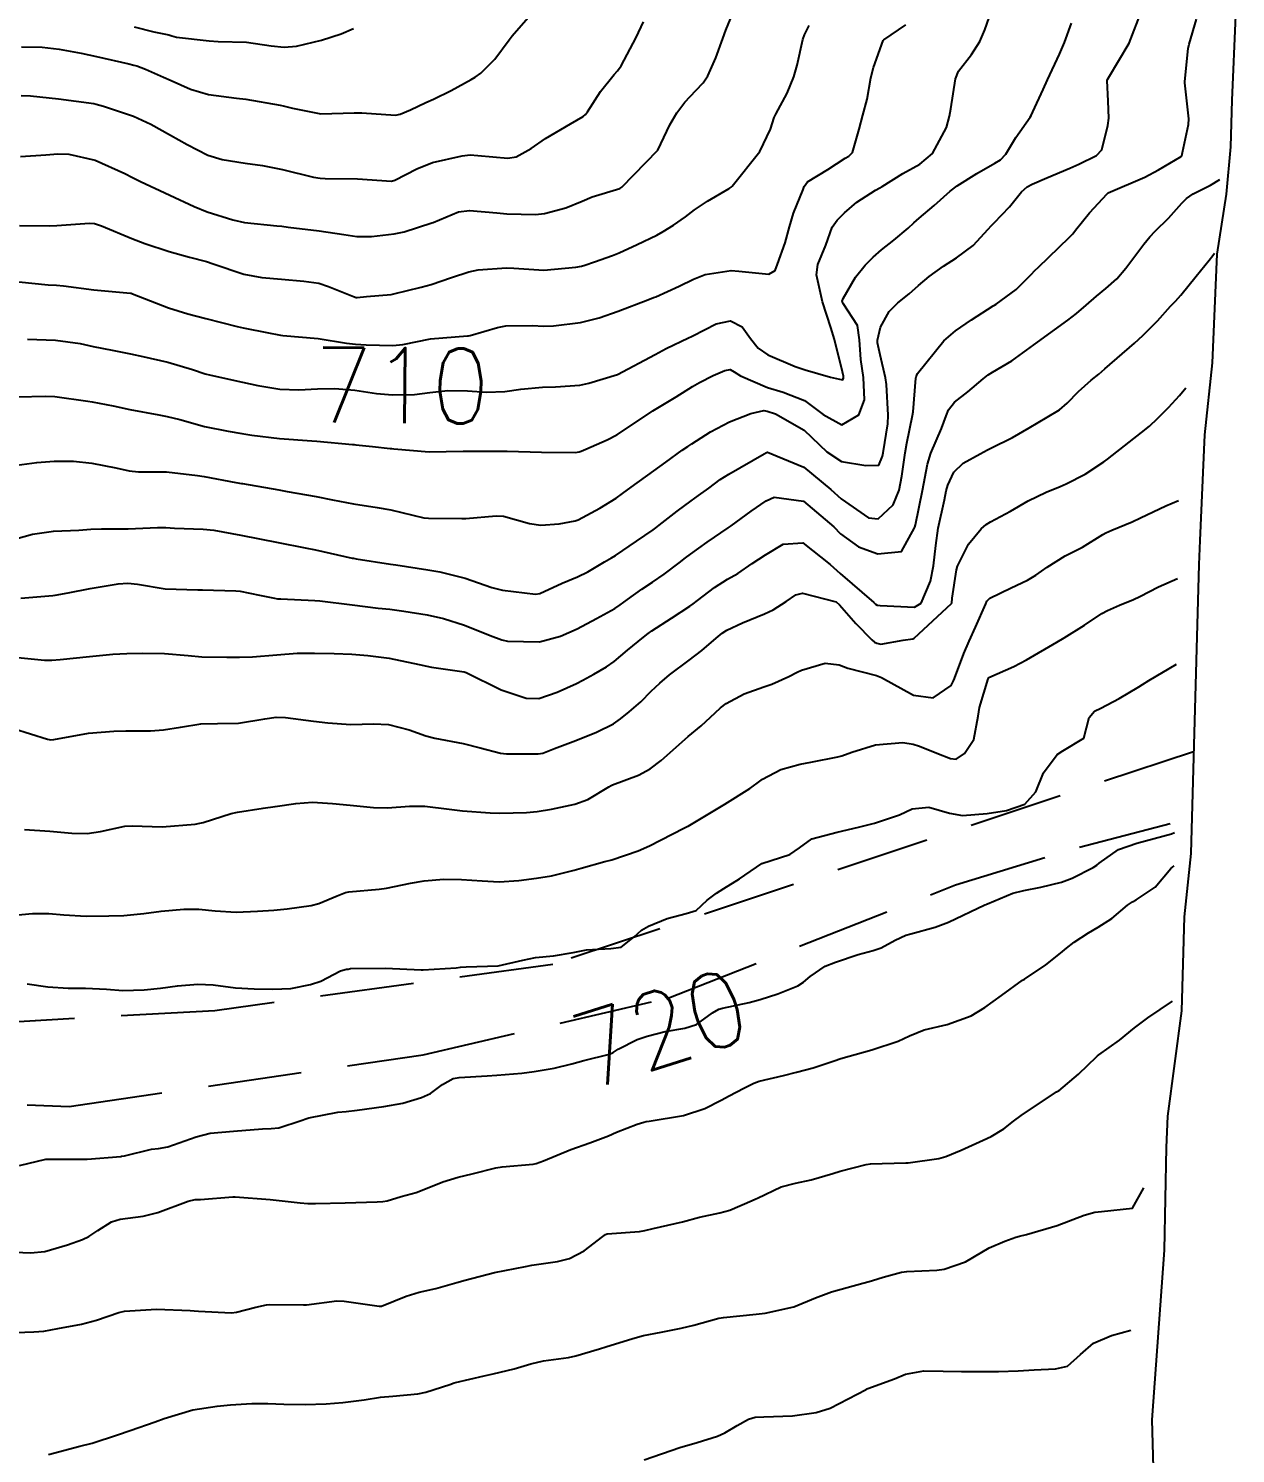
# Model space of a CAD drawing. Header units: metres. Extents: x 298520 to 308411, y 7433745 to 7450750.
# Drawn here: x 300992.2 to 301056.6, y 7448143.8 to 7448219.8 of the extents above; entities that cross this region are included whole.
import ezdxf
from ezdxf.enums import TextEntityAlignment as Align

# ---------------------------------------------------------------- set-up
doc = ezdxf.new("R2010")
doc.units = ezdxf.units.M
doc.header["$LTSCALE"] = 10
doc.linetypes.add('DASHED', pattern=[0.75, 0.5, -0.25])
for name, color, linetype in [('Area', 45, 'Continuous'), ('Cotas', 45, 'Continuous'), ('Curvas de Nivel 1m', 11, 'Continuous'), ('Curvas de Nivel 5m', 15, 'Continuous'), ('Vias Secundárias', 230, 'DASHED')]:
    doc.layers.add(name, color=color, linetype=linetype)
doc.styles.add('Style-STANDARD', font='STANDARD.shx')

msp = doc.modelspace()

# ---------------------------------------------------------------- linework, layer by layer
at = {"layer": 'Area'}
msp.add_polyline3d([(301056.602, 7448220.527, 712.442), (301056.4, 7448216.01, 713.134), (301056.338, 7448213.529, 712.694), (301056.106, 7448210.993, 713.462), (301055.61, 7448207.786, 714.663), (301055.364, 7448201.993, 715.243), (301054.944, 7448198.143, 715.963), (301054.7, 7448192.512, 717.214), (301054.641, 7448191.222, 718.454), (301054.218, 7448175.812, 719.864), (301053.867, 7448172.433, 722.444), (301053.715, 7448167.407, 721.803), (301052.974, 7448161.793, 722.523), (301052.911, 7448160.113, 723.314), (301052.8, 7448154.645, 723.344), (301052.137, 7448145.587, 724.364), (301052.249, 7448141.754, 725.124)], dxfattribs=at)
at = {"layer": 'Curvas de Nivel 1m', "flags": 128}
for points, elevation in [([(300991.521, 7448192.601), (300992.413, 7448192.852), (300993.526, 7448193.016), (300994.886, 7448193.069), (300995.527, 7448193.111), (300996.087, 7448193.135), (300997.527, 7448193.133), (300999.076, 7448193.204), (300999.528, 7448193.204), (300999.996, 7448193.178), (301001.528, 7448193.122), (301002.087, 7448193.065), (301003.525, 7448192.792), (301004.521, 7448192.593), (301005.521, 7448192.402), (301006.965, 7448192.119), (301007.517, 7448192.006), (301009.476, 7448191.577), (301009.513, 7448191.569), (301009.539, 7448191.565), (301009.683, 7448191.537), (301011.509, 7448191.254), (301011.808, 7448191.207), (301013.505, 7448190.948), (301014.145, 7448190.839), (301015.498, 7448190.496), (301016.93, 7448190.007), (301017.489, 7448189.858), (301019.259, 7448189.649), (301019.487, 7448189.687), (301020.668, 7448190.23), (301021.501, 7448190.576), (301022.045, 7448190.844), (301022.933, 7448191.376), (301023.302, 7448191.586), (301023.516, 7448191.712), (301024.639, 7448192.469), (301025.53, 7448193.088), (301025.676, 7448193.195), (301025.857, 7448193.337), (301026.803, 7448194.068), (301027.553, 7448194.627), (301027.958, 7448194.915), (301028.493, 7448195.311), (301029.112, 7448195.76), (301029.57, 7448196.057), (301031.451, 7448197.142), (301031.582, 7448197.214), (301031.635, 7448197.217), (301033.575, 7448196.43), (301035.01, 7448195.236), (301035.555, 7448194.73), (301037.026, 7448193.722), (301037.54, 7448193.668), (301038.334, 7448194.409), (301038.658, 7448195.189), (301038.807, 7448195.944), (301038.981, 7448197.186), (301039.068, 7448197.706), (301039.376, 7448199.182), (301039.407, 7448199.381), (301039.552, 7448201.181), (301039.563, 7448201.252), (301039.635, 7448201.431), (301041.042, 7448203.159), (301041.658, 7448203.701), (301042.515, 7448204.291), (301043.672, 7448205.027), (301043.737, 7448205.065), (301043.834, 7448205.128), (301044.897, 7448205.906), (301045.697, 7448206.71), (301045.892, 7448206.915), (301046.095, 7448207.104), (301047.719, 7448208.675), (301047.917, 7448208.882), (301048.071, 7448209.077), (301048.815, 7448209.991), (301049.752, 7448211.014), (301049.778, 7448211.035), (301049.817, 7448211.059), (301051.762, 7448211.908), (301052.488, 7448212.3), (301053.699, 7448213.011), (301053.739, 7448213.045), (301053.775, 7448213.215), (301054.093, 7448214.704), (301054.109, 7448215.007), (301053.892, 7448216.939), (301053.892, 7448217.009), (301054.085, 7448218.763), (301054.127, 7448219.007), (301054.524, 7448220.336)], 713), ([(300991.571, 7448196.538), (300992.639, 7448196.672), (300993.573, 7448196.75), (300994.602, 7448196.743), (300995.572, 7448196.636), (300996.865, 7448196.392), (300997.568, 7448196.226), (300998.073, 7448196.177), (300999.568, 7448196.172), (301001.22, 7448195.979), (301001.566, 7448195.918), (301003.258, 7448195.613), (301003.562, 7448195.554), (301003.625, 7448195.546), (301005.557, 7448195.21), (301006.002, 7448195.129), (301007.552, 7448194.853), (301008.421, 7448194.68), (301009.547, 7448194.465), (301010.798, 7448194.267), (301011.542, 7448194.141), (301013.302, 7448193.726), (301013.536, 7448193.695), (301015.315, 7448193.685), (301015.536, 7448193.693), (301017.155, 7448193.828), (301017.538, 7448193.802), (301018.935, 7448193.426), (301019.532, 7448193.331), (301020.509, 7448193.405), (301021.37, 7448193.558), (301021.536, 7448193.618), (301022.69, 7448194.234), (301023.554, 7448194.768), (301023.898, 7448195.024), (301024.353, 7448195.358), (301025.572, 7448196.222), (301026.213, 7448196.697), (301027.084, 7448197.325), (301027.381, 7448197.526), (301027.586, 7448197.671), (301028.587, 7448198.316), (301029.598, 7448198.838), (301030.746, 7448199.283), (301031.433, 7448199.445), (301031.605, 7448199.42), (301032.058, 7448199.265), (301033.594, 7448198.407), (301034.799, 7448197.238), (301035.578, 7448196.726), (301036.87, 7448196.505), (301037.576, 7448196.53), (301037.773, 7448197.005), (301037.809, 7448197.198), (301038.048, 7448198.746), (301038.077, 7448199.195), (301037.982, 7448200.842), (301037.934, 7448201.197), (301037.645, 7448202.414), (301037.504, 7448203.054), (301037.502, 7448203.202), (301037.66, 7448203.889), (301038.124, 7448204.74), (301038.594, 7448205.191), (301039.182, 7448205.683), (301039.687, 7448206.124), (301040.266, 7448206.6), (301041.028, 7448207.16), (301041.707, 7448207.602), (301042.604, 7448208.251), (301043.414, 7448209.133), (301043.558, 7448209.299), (301043.728, 7448209.47), (301044.537, 7448210.326), (301045.191, 7448211.116), (301045.489, 7448211.38), (301045.757, 7448211.534), (301046.531, 7448211.869), (301047.766, 7448212.387), (301048.25, 7448212.594), (301049.192, 7448213.066), (301049.471, 7448213.368), (301049.789, 7448214.654), (301049.837, 7448215.059), (301049.806, 7448215.96), (301049.748, 7448217.061), (301049.764, 7448217.12), (301049.824, 7448217.206), (301050.932, 7448219.044), (301051.59, 7448220.764)], 712), ([(300991.765, 7448213.005), (300993.128, 7448213.091), (300993.767, 7448213.139), (300994.359, 7448213.122), (300995.764, 7448212.808), (300997.342, 7448212.099), (300997.755, 7448211.876), (300997.888, 7448211.811), (300998.182, 7448211.674), (300999.742, 7448210.94), (301001.031, 7448210.34), (301001.729, 7448210.047), (301003.095, 7448209.616), (301003.722, 7448209.488), (301005.443, 7448209.307), (301005.72, 7448209.28), (301006.056, 7448209.24), (301007.718, 7448209.03), (301009.02, 7448208.844), (301009.715, 7448208.742), (301010.505, 7448208.733), (301011.717, 7448208.874), (301012.24, 7448208.982), (301013.723, 7448209.457), (301013.798, 7448209.489), (301015.144, 7448210.056), (301015.733, 7448210.13), (301017.186, 7448209.991), (301017.73, 7448209.938), (301019.249, 7448209.906), (301019.731, 7448209.958), (301020.876, 7448210.263), (301021.741, 7448210.622), (301022.284, 7448210.846), (301023.752, 7448211.301), (301023.798, 7448211.324), (301023.866, 7448211.368), (301025.773, 7448213.34), (301026.425, 7448214.695), (301026.786, 7448215.33), (301027.228, 7448215.9), (301027.811, 7448216.526), (301028.199, 7448216.935), (301028.451, 7448217.314), (301028.876, 7448218.266), (301029.252, 7448219.306), (301029.414, 7448219.74), (301029.866, 7448220.869)], 707), ([(300991.609, 7448200.187), (300993.125, 7448200.22), (300993.61, 7448200.197), (300995.358, 7448199.953), (300995.606, 7448199.908), (300996.713, 7448199.689), (300997.601, 7448199.509), (300999.151, 7448199.21), (300999.598, 7448199.132), (301000.277, 7448198.962), (301001.593, 7448198.594), (301002.862, 7448198.345), (301003.589, 7448198.226), (301004.125, 7448198.139), (301005.587, 7448197.957), (301007.315, 7448197.833), (301007.585, 7448197.814), (301009.485, 7448197.64), (301009.584, 7448197.633), (301009.669, 7448197.624), (301010.554, 7448197.525), (301011.491, 7448197.421), (301011.582, 7448197.412), (301011.692, 7448197.399), (301013.58, 7448197.245), (301015.397, 7448197.279), (301015.581, 7448197.286), (301015.754, 7448197.285), (301017.581, 7448197.287), (301017.737, 7448197.283), (301019.581, 7448197.223), (301021.393, 7448197.204), (301021.581, 7448197.236), (301021.697, 7448197.274), (301021.944, 7448197.386), (301023.084, 7448197.879), (301023.591, 7448198.142), (301025.382, 7448199.343), (301025.514, 7448199.432), (301025.605, 7448199.487), (301026.766, 7448200.178), (301027.624, 7448200.727), (301027.999, 7448200.945), (301028.737, 7448201.309), (301029.346, 7448201.592), (301029.636, 7448201.632), (301029.848, 7448201.509), (301030.184, 7448201.292), (301031.624, 7448200.68), (301032.459, 7448200.423), (301033.614, 7448199.982), (301034.596, 7448199.24), (301035.597, 7448198.688), (301036.506, 7448199.216), (301036.802, 7448200.025), (301036.752, 7448201.213), (301036.605, 7448202.178), (301036.538, 7448203.217), (301036.436, 7448203.994), (301035.672, 7448205.156), (301035.631, 7448205.23), (301035.623, 7448205.281), (301035.676, 7448205.43), (301036.335, 7448206.572), (301036.839, 7448207.209), (301037.272, 7448207.64), (301037.711, 7448208.017), (301038.365, 7448208.545), (301039.131, 7448209.186), (301039.446, 7448209.464), (301039.731, 7448209.709), (301040.518, 7448210.392), (301041.376, 7448211.156), (301041.756, 7448211.446), (301042.799, 7448212.103), (301043.768, 7448212.644), (301044.066, 7448212.831), (301044.349, 7448213.124), (301044.881, 7448214.02), (301045.647, 7448215.111), (301045.707, 7448215.198), (301045.797, 7448215.38), (301046.342, 7448216.575), (301046.573, 7448217.099), (301047.21, 7448218.463), (301047.482, 7448219.085), (301047.853, 7448220.12)], 711), ([(300991.688, 7448206.308), (300993.258, 7448206.164), (300993.687, 7448206.137), (300994.068, 7448206.106), (300995.685, 7448205.884), (300997.648, 7448205.716), (300997.683, 7448205.708), (300997.705, 7448205.701), (300997.754, 7448205.679), (300999.672, 7448204.932), (301000.694, 7448204.614), (301001.664, 7448204.36), (301003.337, 7448203.934), (301003.657, 7448203.862), (301005.013, 7448203.59), (301005.553, 7448203.483), (301005.652, 7448203.466), (301005.772, 7448203.459), (301007.65, 7448203.285), (301009.162, 7448203.051), (301009.648, 7448202.989), (301010.223, 7448202.948), (301011.647, 7448202.917), (301012.172, 7448202.98), (301013.651, 7448203.268), (301015.622, 7448203.43), (301015.653, 7448203.43), (301015.678, 7448203.434), (301015.773, 7448203.459), (301017.22, 7448203.884), (301017.661, 7448203.972), (301019.104, 7448203.983), (301019.661, 7448203.957), (301020.213, 7448203.967), (301021.66, 7448204.141), (301022.644, 7448204.399), (301023.667, 7448204.753), (301025.239, 7448205.347), (301025.545, 7448205.472), (301025.676, 7448205.522), (301026.921, 7448206.091), (301027.69, 7448206.462), (301028.304, 7448206.703), (301029.697, 7448206.916), (301030.099, 7448206.892), (301031.695, 7448206.717), (301032.046, 7448206.919), (301032.171, 7448207.265), (301032.576, 7448208.4), (301032.803, 7448209.259), (301033.018, 7448209.972), (301033.542, 7448211.252), (301033.596, 7448211.41), (301033.757, 7448211.655), (301034.846, 7448212.317), (301035.77, 7448212.907), (301035.966, 7448213.023), (301036.169, 7448213.216), (301036.53, 7448214.468), (301036.726, 7448215.211), (301036.943, 7448216.071), (301037.143, 7448217.207), (301037.283, 7448217.751), (301037.808, 7448219.2), (301037.822, 7448219.221), (301037.843, 7448219.232), (301039.016, 7448220.028)], 709), ([(300991.719, 7448209.326), (300993.302, 7448209.309), (300993.719, 7448209.32), (300995.457, 7448209.441), (300995.72, 7448209.427), (300996.104, 7448209.311), (300997.712, 7448208.636), (300998.404, 7448208.363), (300999.706, 7448207.939), (301000.796, 7448207.639), (301001.701, 7448207.395), (301002.055, 7448207.271), (301003.694, 7448206.73), (301004.648, 7448206.551), (301005.692, 7448206.462), (301006.9, 7448206.358), (301007.69, 7448206.236), (301008.211, 7448206.075), (301009.547, 7448205.532), (301009.682, 7448205.486), (301009.731, 7448205.48), (301010.232, 7448205.525), (301011.548, 7448205.648), (301011.685, 7448205.672), (301013.158, 7448206.025), (301013.69, 7448206.18), (301014.774, 7448206.554), (301015.697, 7448206.849), (301016.199, 7448206.954), (301017.699, 7448207.07), (301018.093, 7448207.042), (301019.698, 7448206.937), (301021.406, 7448207.101), (301021.699, 7448207.154), (301021.886, 7448207.202), (301022.399, 7448207.383), (301023.357, 7448207.723), (301023.708, 7448207.871), (301024.672, 7448208.315), (301025.718, 7448208.805), (301026.063, 7448208.994), (301026.608, 7448209.331), (301027.264, 7448209.79), (301027.736, 7448210.161), (301028.429, 7448210.627), (301029.579, 7448211.302), (301029.686, 7448211.368), (301029.754, 7448211.423), (301031.227, 7448213.278), (301031.785, 7448214.467), (301031.982, 7448215.077), (301032.071, 7448215.267), (301032.679, 7448216.392), (301033.032, 7448217.258), (301033.208, 7448217.877), (301033.514, 7448219.253), (301033.603, 7448219.497), (301033.854, 7448219.989)], 708), ([(300991.808, 7448216.267), (300992.3, 7448216.235), (300993.807, 7448216.088), (300995.678, 7448215.828), (300995.804, 7448215.8), (300996.205, 7448215.696), (300997.795, 7448215.148), (300998.726, 7448214.728), (300999.78, 7448214.15), (301000.666, 7448213.641), (301001.767, 7448213.083), (301002.54, 7448212.847), (301003.763, 7448212.657), (301004.684, 7448212.518), (301005.76, 7448212.31), (301007.411, 7448211.909), (301007.756, 7448211.841), (301008.025, 7448211.825), (301009.756, 7448211.818), (301011.574, 7448211.693), (301011.755, 7448211.733), (301012.912, 7448212.348), (301013.765, 7448212.676), (301015.345, 7448213.043), (301015.769, 7448213.085), (301016.171, 7448213.054), (301017.768, 7448212.915), (301018.214, 7448212.99), (301019.017, 7448213.428), (301019.778, 7448213.972), (301021.127, 7448214.74), (301021.79, 7448215.137), (301021.928, 7448215.252), (301022.023, 7448215.388), (301022.72, 7448216.47), (301023.457, 7448217.374), (301023.628, 7448217.568), (301023.828, 7448217.837), (301024.619, 7448219.358), (301025.021, 7448220.187)], 706), ([(300997.847, 7448219.924), (300998.888, 7448219.664), (300999.682, 7448219.493), (300999.841, 7448219.446), (301000.106, 7448219.381), (301001.838, 7448219.175), (301002.315, 7448219.148), (301003.838, 7448219.1), (301005.153, 7448218.907), (301005.836, 7448218.842), (301006.508, 7448218.901), (301007.839, 7448219.218), (301008.885, 7448219.544), (301009.546, 7448219.835)], 704), ([(300991.798, 7448189.438), (300993.491, 7448189.576), (300993.629, 7448189.589), (300994.31, 7448189.718), (300995.495, 7448189.941), (300996.991, 7448190.192), (300997.498, 7448190.233), (300998.015, 7448190.189), (300999.496, 7448189.93), (301001.242, 7448189.877), (301001.487, 7448189.876), (301003.265, 7448189.833), (301003.486, 7448189.809), (301004.524, 7448189.594), (301005.325, 7448189.426), (301005.481, 7448189.406), (301005.658, 7448189.402), (301007.48, 7448189.305), (301007.753, 7448189.284), (301009.478, 7448189.08), (301010.865, 7448188.908), (301011.476, 7448188.84), (301012.232, 7448188.746), (301013.473, 7448188.548), (301014.341, 7448188.346), (301015.468, 7448187.984), (301016.829, 7448187.446), (301017.461, 7448187.211), (301017.756, 7448187.141), (301019.46, 7448187.109), (301020.595, 7448187.403), (301021.467, 7448187.799), (301022.51, 7448188.342), (301023.478, 7448188.89), (301023.77, 7448189.077), (301024.161, 7448189.363), (301024.929, 7448189.918), (301025.497, 7448190.291), (301026.123, 7448190.714), (301026.922, 7448191.326), (301027.249, 7448191.589), (301027.518, 7448191.788), (301028.418, 7448192.417), (301029.532, 7448193.189), (301029.687, 7448193.298), (301030.758, 7448194.068), (301031.553, 7448194.632), (301031.994, 7448194.828), (301033.553, 7448194.604), (301035.178, 7448193.234), (301035.529, 7448192.86), (301036.487, 7448192.18), (301037.519, 7448191.801), (301038.776, 7448191.932), (301039.483, 7448193.181), (301039.492, 7448193.222), (301039.535, 7448193.35), (301039.902, 7448195.175), (301040.16, 7448196.585), (301040.342, 7448197.169), (301040.924, 7448198.488), (301041.164, 7448199.157), (301041.285, 7448199.477), (301041.614, 7448199.889), (301042.322, 7448200.444), (301043.147, 7448201.135), (301043.414, 7448201.353), (301043.637, 7448201.489), (301044.67, 7448202.092), (301045.65, 7448202.804), (301046.04, 7448203.104), (301047.665, 7448204.272), (301048.117, 7448204.627), (301048.627, 7448205.07), (301049.191, 7448205.555), (301049.686, 7448205.961), (301050.264, 7448206.482), (301050.751, 7448207.044), (301051.716, 7448208.318), (301052.031, 7448208.716), (301052.321, 7448209.024), (301053.031, 7448209.72), (301053.745, 7448210.508), (301053.994, 7448210.763), (301054.351, 7448211.004), (301055.27, 7448211.483), (301055.763, 7448211.78)], 714), ([(300991.4, 7448182.485), (300993.21, 7448181.917), (300993.394, 7448181.878), (300993.552, 7448181.885), (300995.398, 7448182.227), (300996.749, 7448182.337), (300997.4, 7448182.348), (300998.707, 7448182.36), (300999.4, 7448182.404), (301000.312, 7448182.556), (301001.404, 7448182.725), (301002.281, 7448182.744), (301003.405, 7448182.771), (301004.816, 7448182.998), (301005.408, 7448183.075), (301005.92, 7448183.062), (301007.406, 7448182.876), (301008.18, 7448182.778), (301009.404, 7448182.688), (301010.609, 7448182.726), (301011.405, 7448182.685), (301012.503, 7448182.398), (301013.399, 7448182.084), (301013.879, 7448181.964), (301015.395, 7448181.686), (301016.306, 7448181.451), (301017.39, 7448181.157), (301017.706, 7448181.119), (301019.388, 7448181.125), (301019.635, 7448181.17), (301020.258, 7448181.407), (301021.397, 7448181.836), (301022.499, 7448182.282), (301023.407, 7448182.734), (301023.788, 7448182.988), (301024.249, 7448183.362), (301024.869, 7448183.908), (301025.43, 7448184.463), (301025.881, 7448184.899), (301026.397, 7448185.336), (301027.451, 7448186.121), (301028.127, 7448186.643), (301028.898, 7448187.306), (301029.209, 7448187.559), (301029.467, 7448187.72), (301030.297, 7448188.114), (301031.476, 7448188.591), (301031.932, 7448188.812), (301032.631, 7448189.259), (301033.139, 7448189.603), (301033.49, 7448189.693), (301035.301, 7448189.232), (301035.481, 7448189.078), (301036.34, 7448188.085), (301037.204, 7448187.204), (301037.347, 7448187.087), (301037.461, 7448187.029), (301037.678, 7448186.981), (301038.875, 7448187.186), (301039.383, 7448187.261), (301039.464, 7448187.304), (301041.447, 7448189.151), (301041.459, 7448189.175), (301041.487, 7448189.427), (301041.72, 7448190.937), (301041.777, 7448191.147), (301042.352, 7448192.315), (301043.03, 7448193.135), (301043.307, 7448193.361), (301043.537, 7448193.501), (301044.591, 7448194.071), (301045.548, 7448194.624), (301046.503, 7448195.096), (301047.242, 7448195.4), (301047.56, 7448195.532), (301048.586, 7448196.051), (301049.578, 7448196.705), (301049.78, 7448196.858), (301050.026, 7448197.053), (301051.595, 7448198.275), (301052.019, 7448198.605), (301052.448, 7448199.022), (301053.019, 7448199.609), (301053.622, 7448200.25), (301053.953, 7448200.66)], 716), ([(300991.991, 7448177.089), (300993.336, 7448176.993), (300994.514, 7448176.892), (300995.335, 7448176.874), (300996.043, 7448176.986), (300997.339, 7448177.265), (300997.737, 7448177.278), (300999.339, 7448177.224), (301001.087, 7448177.381), (301001.341, 7448177.419), (301001.513, 7448177.456), (301002.026, 7448177.623), (301003.016, 7448177.945), (301003.349, 7448178.011), (301004.723, 7448178.219), (301005.354, 7448178.31), (301006.459, 7448178.467), (301007.358, 7448178.539), (301008.425, 7448178.481), (301009.356, 7448178.389), (301010.615, 7448178.261), (301011.354, 7448178.237), (301012.529, 7448178.324), (301013.356, 7448178.333), (301014.653, 7448178.171), (301015.352, 7448178.076), (301016.825, 7448177.971), (301017.351, 7448177.967), (301018.775, 7448178.002), (301019.349, 7448178.042), (301020.109, 7448178.167), (301021.353, 7448178.431), (301022.048, 7448178.691), (301023.174, 7448179.372), (301023.296, 7448179.439), (301023.364, 7448179.464), (301024.742, 7448179.986), (301025.378, 7448180.331), (301025.962, 7448180.763), (301026.593, 7448181.332), (301027.4, 7448182.044), (301028.096, 7448182.623), (301028.832, 7448183.306), (301029.132, 7448183.588), (301029.421, 7448183.808), (301030.381, 7448184.333), (301031.434, 7448184.705), (301031.865, 7448184.837), (301032.767, 7448185.257), (301033.212, 7448185.486), (301033.446, 7448185.587), (301034.715, 7448185.972), (301035.449, 7448185.878), (301035.918, 7448185.693), (301037.444, 7448185.303), (301037.714, 7448185.197), (301039.429, 7448184.257), (301040.47, 7448184.121), (301041.437, 7448184.773), (301041.564, 7448185.026), (301041.612, 7448185.148), (301042.114, 7448186.486), (301042.386, 7448187.141), (301042.725, 7448187.883), (301043.275, 7448189.132), (301043.34, 7448189.277), (301043.488, 7448189.441), (301044.635, 7448189.979), (301045.502, 7448190.395), (301045.946, 7448190.664), (301046.554, 7448191.094), (301047.519, 7448191.687), (301048.431, 7448192.164), (301049.531, 7448192.825), (301049.678, 7448192.912), (301050.003, 7448193.055), (301051.081, 7448193.501), (301051.54, 7448193.716), (301052.882, 7448194.356), (301053.553, 7448194.65)], 717), ([(300991.28, 7448172.49), (300992.419, 7448172.601), (300993.282, 7448172.597), (300994.094, 7448172.531), (300995.281, 7448172.466), (300996.492, 7448172.477), (300997.281, 7448172.505), (300998.346, 7448172.606), (300999.284, 7448172.737), (301000.486, 7448172.843), (301001.285, 7448172.833), (301002.159, 7448172.746), (301003.284, 7448172.679), (301004.413, 7448172.722), (301005.285, 7448172.786), (301005.998, 7448172.861), (301007.288, 7448173.033), (301007.698, 7448173.147), (301008.675, 7448173.546), (301009.112, 7448173.725), (301009.296, 7448173.767), (301010.903, 7448173.912), (301011.3, 7448173.96), (301012.582, 7448174.219), (301013.306, 7448174.349), (301014.355, 7448174.432), (301015.307, 7448174.426), (301016.409, 7448174.346), (301017.306, 7448174.3), (301018.366, 7448174.371), (301019.309, 7448174.488), (301020.104, 7448174.615), (301021.316, 7448174.914), (301021.684, 7448175.02), (301022.96, 7448175.374), (301023.247, 7448175.448), (301023.324, 7448175.474), (301024.729, 7448175.956), (301025.332, 7448176.218), (301027.175, 7448177.156), (301027.342, 7448177.242), (301027.391, 7448177.271), (301027.479, 7448177.319), (301028.637, 7448178.02), (301029.354, 7448178.444), (301030.695, 7448179.28), (301031.085, 7448179.556), (301031.37, 7448179.765), (301032.347, 7448180.292), (301033.383, 7448180.575), (301033.945, 7448180.683), (301035.389, 7448180.974), (301035.591, 7448181.026), (301036.131, 7448181.219), (301037.397, 7448181.612), (301038.858, 7448181.725), (301039.397, 7448181.635), (301039.75, 7448181.528), (301040.662, 7448181.161), (301041.389, 7448180.878), (301041.69, 7448180.846), (301042.147, 7448181.142), (301042.645, 7448181.893), (301042.865, 7448183.135), (301042.949, 7448183.605), (301043.406, 7448185.13), (301043.416, 7448185.157), (301043.444, 7448185.197), (301044.777, 7448185.79), (301045.453, 7448186.141), (301047.069, 7448187.086), (301047.465, 7448187.318), (301048.552, 7448187.99), (301049.478, 7448188.61), (301049.767, 7448188.77), (301050.416, 7448189.051), (301051.168, 7448189.363), (301051.49, 7448189.519), (301052.49, 7448190.033), (301053.503, 7448190.48)], 718), ([(300992.124, 7448168.856), (300993.237, 7448168.699), (300994.325, 7448168.625), (300995.237, 7448168.619), (300996.367, 7448168.558), (300997.235, 7448168.503), (300998.37, 7448168.534), (300999.237, 7448168.621), (301000.146, 7448168.74), (301001.241, 7448168.84), (301002.062, 7448168.8), (301003.238, 7448168.643), (301004.247, 7448168.585), (301005.238, 7448168.568), (301006.2, 7448168.609), (301007.242, 7448168.815), (301007.806, 7448168.992), (301008.851, 7448169.544), (301009.166, 7448169.629), (301009.254, 7448169.642), (301009.382, 7448169.666), (301011.255, 7448169.695), (301013.143, 7448169.602), (301013.254, 7448169.597), (301015.021, 7448169.706), (301015.256, 7448169.74), (301015.557, 7448169.767), (301017.257, 7448169.809), (301018.579, 7448170.108), (301019.261, 7448170.261), (301020.207, 7448170.35), (301021.264, 7448170.527), (301021.979, 7448170.67), (301023.267, 7448170.732), (301023.832, 7448170.799), (301024.525, 7448171.357), (301024.91, 7448171.72), (301025.279, 7448171.921), (301026.283, 7448172.335), (301027.286, 7448172.607), (301027.829, 7448172.773), (301028.411, 7448173.309), (301028.915, 7448173.688), (301029.302, 7448173.937), (301030.141, 7448174.457), (301031.323, 7448175.27), (301032.831, 7448175.752), (301033.332, 7448176.111), (301033.997, 7448176.583), (301035.34, 7448176.946), (301036.483, 7448177.213), (301037.345, 7448177.423), (301038.666, 7448177.871), (301039.353, 7448178.188), (301040.239, 7448178.286), (301041.351, 7448177.956), (301042.042, 7448177.841), (301043.351, 7448177.942), (301044.379, 7448178.093), (301045.356, 7448178.439), (301045.944, 7448179.101), (301046.359, 7448180.114), (301047.082, 7448181.085), (301047.395, 7448181.282), (301048.513, 7448181.958), (301048.792, 7448183.066), (301049.084, 7448183.397), (301049.42, 7448183.564), (301050.401, 7448184.078), (301051.438, 7448184.702), (301051.649, 7448184.828), (301051.974, 7448185.032), (301053.453, 7448185.91)], 719), ([(300991.071, 7448154.545), (300992.31, 7448154.498), (300993.071, 7448154.562), (300994.289, 7448154.926), (300995.078, 7448155.205), (300995.418, 7448155.358), (300995.906, 7448155.692), (300996.629, 7448156.143), (300997.089, 7448156.289), (300998.312, 7448156.447), (300999.093, 7448156.646), (301000.716, 7448157.253), (301001.1, 7448157.339), (301001.378, 7448157.35), (301003.102, 7448157.475), (301003.233, 7448157.477), (301005.1, 7448157.346), (301006.695, 7448157.162), (301007.099, 7448157.132), (301007.522, 7448157.133), (301009.099, 7448157.16), (301010.8, 7448157.215), (301011.1, 7448157.235), (301011.33, 7448157.279), (301012.084, 7448157.5), (301012.878, 7448157.721), (301013.108, 7448157.799), (301014.308, 7448158.285), (301015.119, 7448158.53), (301015.876, 7448158.704), (301017.127, 7448159.028), (301017.477, 7448159.087), (301019.13, 7448159.228), (301019.288, 7448159.26), (301019.675, 7448159.412), (301021.139, 7448160.007), (301022.159, 7448160.363), (301023.147, 7448160.741), (301023.579, 7448160.935), (301024.671, 7448161.355), (301025.033, 7448161.473), (301025.154, 7448161.497), (301025.321, 7448161.514), (301027.158, 7448161.83), (301028.281, 7448162.19), (301029.166, 7448162.637), (301029.593, 7448162.871), (301030.371, 7448163.288), (301030.903, 7448163.556), (301031.179, 7448163.652), (301032.478, 7448163.962), (301033.186, 7448164.132), (301034.068, 7448164.363), (301035.196, 7448164.748), (301035.553, 7448164.87), (301036.758, 7448165.207), (301037.204, 7448165.335), (301038.607, 7448165.788), (301039.212, 7448166.079), (301039.998, 7448166.389), (301041.218, 7448166.673), (301042.494, 7448167.141), (301043.228, 7448167.589), (301044.118, 7448168.237), (301045.242, 7448169.042), (301045.344, 7448169.108), (301046.486, 7448169.86), (301047.264, 7448170.482), (301047.585, 7448170.76), (301047.998, 7448171.073), (301048.767, 7448171.576), (301049.281, 7448171.883), (301049.997, 7448172.342), (301050.836, 7448173.045), (301051.104, 7448173.233), (301051.297, 7448173.336), (301052.319, 7448174.013), (301053.144, 7448175.013), (301053.323, 7448175.14)], 721), ([(300991.018, 7448150.217), (300992.48, 7448150.274), (300993.019, 7448150.309), (300993.761, 7448150.459), (300995.023, 7448150.693), (300995.821, 7448150.896), (300997.029, 7448151.317), (300997.322, 7448151.385), (300999.031, 7448151.48), (301000.818, 7448151.421), (301001.031, 7448151.405), (301001.273, 7448151.385), (301003.03, 7448151.297), (301003.305, 7448151.332), (301004.337, 7448151.597), (301004.9, 7448151.727), (301005.035, 7448151.738), (301006.882, 7448151.716), (301007.035, 7448151.725), (301008.656, 7448151.927), (301009.039, 7448151.918), (301010.904, 7448151.643), (301011.035, 7448151.656), (301012.36, 7448152.18), (301013.046, 7448152.388), (301013.931, 7448152.6), (301015.054, 7448152.908), (301015.491, 7448153.028), (301017.063, 7448153.44), (301018.712, 7448153.77), (301019.059, 7448153.834), (301020.43, 7448154.031), (301021.065, 7448154.195), (301021.847, 7448154.607), (301022.854, 7448155.372), (301022.984, 7448155.471), (301023.084, 7448155.51), (301024.801, 7448155.637), (301025.086, 7448155.686), (301025.534, 7448155.79), (301027.091, 7448156.158), (301028.006, 7448156.399), (301029.096, 7448156.638), (301029.613, 7448156.78), (301030.809, 7448157.283), (301031.013, 7448157.373), (301031.105, 7448157.418), (301032.365, 7448158.011), (301033.117, 7448158.221), (301033.967, 7448158.395), (301035.125, 7448158.734), (301035.505, 7448158.847), (301036.895, 7448159.204), (301037.133, 7448159.236), (301039.017, 7448159.298), (301039.134, 7448159.305), (301040.769, 7448159.531), (301041.138, 7448159.632), (301041.966, 7448159.973), (301043.147, 7448160.5), (301043.567, 7448160.707), (301044.236, 7448161.119), (301044.752, 7448161.519), (301045.16, 7448161.831), (301047.051, 7448163.082), (301047.131, 7448163.123), (301047.174, 7448163.148), (301048.224, 7448164.033), (301049.202, 7448164.977), (301049.246, 7448165.016), (301049.31, 7448165.059), (301050.409, 7448165.85), (301051.218, 7448166.5), (301051.92, 7448167.03), (301053.233, 7448167.93)], 722), ([(300993.269, 7448143.727), (300994.948, 7448144.175), (300995.591, 7448144.342), (300996.954, 7448144.774), (300997.621, 7448145.009), (300998.961, 7448145.476), (300999.433, 7448145.653), (301000.968, 7448146.112), (301002.273, 7448146.314), (301002.971, 7448146.378), (301004.122, 7448146.448), (301004.972, 7448146.452), (301005.821, 7448146.427), (301006.971, 7448146.408), (301008.076, 7448146.444), (301008.973, 7448146.507), (301010.105, 7448146.654), (301010.976, 7448146.784), (301011.637, 7448146.843), (301012.978, 7448146.962), (301013.409, 7448147.055), (301014.679, 7448147.473), (301014.906, 7448147.549), (301014.984, 7448147.574), (301016.508, 7448147.93), (301016.992, 7448148.036), (301018.116, 7448148.309), (301019, 7448148.577), (301019.678, 7448148.738), (301021.006, 7448148.915), (301021.402, 7448148.999), (301022.675, 7448149.375), (301023.014, 7448149.478), (301024.453, 7448149.921), (301025.02, 7448150.082), (301025.956, 7448150.27), (301027.024, 7448150.468), (301027.699, 7448150.64), (301029.03, 7448151.004), (301029.281, 7448151.047), (301031.032, 7448151.221), (301031.505, 7448151.273), (301033.037, 7448151.61), (301034.193, 7448152.087), (301035.045, 7448152.41), (301036.723, 7448152.878), (301037.051, 7448152.963), (301037.237, 7448153.012), (301037.806, 7448153.192), (301038.775, 7448153.465), (301039.058, 7448153.505), (301040.659, 7448153.564), (301041.06, 7448153.618), (301042.195, 7448154.014), (301043.074, 7448154.531), (301043.451, 7448154.753), (301044.302, 7448155.118), (301044.874, 7448155.324), (301045.086, 7448155.379), (301045.45, 7448155.468), (301047.092, 7448155.953), (301048.525, 7448156.497), (301049.099, 7448156.67), (301049.449, 7448156.707), (301051.101, 7448156.884), (301051.703, 7448157.97)], 723), ([(301025.046, 7448143.45), (301026.951, 7448144.107), (301027.884, 7448144.38), (301028.957, 7448144.706), (301029.363, 7448144.892), (301030.018, 7448145.289), (301030.625, 7448145.624), (301030.967, 7448145.716), (301031.428, 7448145.734), (301032.968, 7448145.788), (301034.236, 7448145.972), (301034.973, 7448146.205), (301036.893, 7448147.201), (301036.947, 7448147.237), (301036.984, 7448147.253), (301038.401, 7448147.776), (301038.996, 7448148.021), (301039.975, 7448148.194), (301040.998, 7448148.184), (301041.983, 7448148.16), (301042.998, 7448148.155), (301043.949, 7448148.17), (301044.999, 7448148.204), (301045.856, 7448148.246), (301047.001, 7448148.297), (301047.633, 7448148.451), (301048.335, 7448149.07), (301049.019, 7448149.671), (301049.987, 7448150.086), (301051.023, 7448150.37)], 724)]:
    msp.add_lwpolyline(points, dxfattribs=dict(at, elevation=elevation))
at = {"layer": 'Curvas de Nivel 5m', "flags": 128}
for points, elevation in [([(300992.143, 7448203.25), (300993.648, 7448203.206), (300994.954, 7448203.019), (300995.645, 7448202.869), (300996.658, 7448202.675), (300997.641, 7448202.481), (300998.303, 7448202.333), (300999.637, 7448202.026), (301000.947, 7448201.637), (301001.63, 7448201.408), (301001.927, 7448201.328), (301003.623, 7448200.966), (301004.43, 7448200.789), (301005.618, 7448200.596), (301006.632, 7448200.556), (301007.619, 7448200.606), (301008.542, 7448200.627), (301009.618, 7448200.532), (301010.776, 7448200.358), (301011.615, 7448200.284), (301012.802, 7448200.311), (301013.617, 7448200.409), (301014.577, 7448200.518), (301015.618, 7448200.497), (301016.635, 7448200.433), (301017.618, 7448200.471), (301018.469, 7448200.583), (301019.622, 7448200.697), (301020.32, 7448200.713), (301021.624, 7448200.797), (301022.105, 7448200.906), (301023.633, 7448201.37), (301025.644, 7448202.444), (301026.224, 7448202.757), (301027.408, 7448203.322), (301027.573, 7448203.401), (301027.654, 7448203.442), (301028.895, 7448204.073), (301029.662, 7448204.228), (301030.278, 7448203.909), (301030.719, 7448203.284), (301031.14, 7448202.77), (301031.644, 7448202.414), (301033.104, 7448201.789), (301033.637, 7448201.624), (301034.986, 7448201.236), (301035.631, 7448201.09), (301035.684, 7448201.178), (301035.687, 7448201.229), (301035.678, 7448201.274), (301035.636, 7448201.521), (301035.204, 7448203.234), (301035.018, 7448203.877), (301034.562, 7448205.241), (301034.244, 7448206.695), (301034.323, 7448207.241), (301034.743, 7448208.265), (301035.087, 7448209.23), (301035.348, 7448209.606), (301035.735, 7448209.999), (301036.396, 7448210.561), (301037.397, 7448211.204), (301037.632, 7448211.324), (301037.755, 7448211.398), (301038.858, 7448212.093), (301039.767, 7448212.6), (301040.441, 7448213.17), (301041.175, 7448214.548), (301041.348, 7448215.157), (301041.411, 7448215.544), (301041.655, 7448217.153), (301041.827, 7448217.567), (301042.524, 7448218.455), (301042.952, 7448219.139), (301043.228, 7448219.757), (301043.699, 7448221.132)], 710), ([(300991.834, 7448218.865), (300992.932, 7448218.831), (300993.833, 7448218.729), (300995.018, 7448218.522), (300995.829, 7448218.345), (300997.558, 7448217.951), (300997.825, 7448217.884), (300997.985, 7448217.838), (300998.447, 7448217.671), (300999.407, 7448217.245), (300999.817, 7448217.052), (301000.844, 7448216.603), (301001.803, 7448216.315), (301003.292, 7448216.123), (301003.8, 7448216.057), (301005.631, 7448215.747), (301005.795, 7448215.713), (301006.281, 7448215.575), (301007.79, 7448215.274), (301009.583, 7448215.326), (301009.791, 7448215.338), (301009.993, 7448215.326), (301011.79, 7448215.211), (301012.038, 7448215.259), (301012.581, 7448215.502), (301013.401, 7448215.892), (301013.802, 7448216.068), (301014.761, 7448216.523), (301015.818, 7448217.106), (301016.039, 7448217.238), (301016.342, 7448217.455), (301017.077, 7448218.201), (301017.841, 7448219.227), (301018.01, 7448219.437), (301018.853, 7448220.431)], 705), ([(300991.448, 7448186.288), (300993.053, 7448186.128), (300993.447, 7448186.127), (300993.888, 7448186.164), (300995.449, 7448186.316), (300996.701, 7448186.437), (300997.451, 7448186.472), (300998.277, 7448186.493), (300999.451, 7448186.488), (301000.714, 7448186.373), (301001.45, 7448186.308), (301002.778, 7448186.288), (301003.45, 7448186.277), (301004.151, 7448186.3), (301005.451, 7448186.418), (301006.531, 7448186.49), (301007.452, 7448186.5), (301008.513, 7448186.488), (301009.452, 7448186.442), (301010.3, 7448186.376), (301011.45, 7448186.228), (301013.048, 7448185.893), (301013.446, 7448185.802), (301013.712, 7448185.753), (301015.443, 7448185.494), (301015.552, 7448185.459), (301017.429, 7448184.541), (301018.761, 7448184.089), (301019.423, 7448184.077), (301020.415, 7448184.418), (301021.435, 7448184.878), (301021.775, 7448185.049), (301022.357, 7448185.381), (301023.044, 7448185.777), (301023.45, 7448186.057), (301024.168, 7448186.651), (301025.014, 7448187.354), (301025.269, 7448187.548), (301025.466, 7448187.683), (301026.508, 7448188.37), (301027.48, 7448189.002), (301027.665, 7448189.135), (301027.901, 7448189.316), (301028.798, 7448190.002), (301029.5, 7448190.44), (301030.046, 7448190.751), (301030.821, 7448191.28), (301031.518, 7448191.754), (301032.462, 7448192.322), (301033.524, 7448192.392), (301034.971, 7448191.235), (301035.506, 7448190.741), (301037.31, 7448189.203), (301037.399, 7448189.118), (301037.482, 7448189.065), (301037.644, 7448189.036), (301039.481, 7448188.954), (301039.824, 7448189.175), (301040.328, 7448190.34), (301040.482, 7448191.165), (301040.606, 7448192.246), (301040.743, 7448193.162), (301041.071, 7448194.68), (301041.172, 7448195.156), (301041.247, 7448195.465), (301041.568, 7448196.156), (301042.08, 7448196.641), (301042.976, 7448197.136), (301043.368, 7448197.35), (301043.586, 7448197.452), (301044.711, 7448198), (301045.597, 7448198.53), (301046.549, 7448199.096), (301047.205, 7448199.49), (301047.614, 7448199.845), (301048.229, 7448200.469), (301048.903, 7448201.067), (301049.309, 7448201.39), (301049.639, 7448201.668), (301051.207, 7448203.037), (301051.657, 7448203.445), (301052.444, 7448204.243), (301053.139, 7448205.015), (301053.399, 7448205.291), (301053.682, 7448205.603), (301054.505, 7448206.626), (301055.2, 7448207.479), (301055.39, 7448207.719), (301055.483, 7448207.84)], 715), ([(300991.719, 7448159.149), (300993.129, 7448159.491), (300993.355, 7448159.502), (300995.13, 7448159.49), (300995.327, 7448159.501), (300997.132, 7448159.645), (300997.163, 7448159.649), (300997.33, 7448159.678), (300998.772, 7448160.028), (300999.137, 7448160.059), (300999.632, 7448160.146), (301001.144, 7448160.689), (301001.895, 7448160.873), (301003.147, 7448160.986), (301004.682, 7448161.12), (301005.149, 7448161.139), (301005.554, 7448161.171), (301006.757, 7448161.564), (301007.043, 7448161.672), (301007.154, 7448161.702), (301008.706, 7448161.996), (301009.158, 7448162.044), (301009.74, 7448162.112), (301011.161, 7448162.308), (301012.175, 7448162.488), (301013.166, 7448162.778), (301013.654, 7448162.999), (301014.284, 7448163.479), (301014.86, 7448163.791), (301015.179, 7448163.849), (301016.679, 7448163.949), (301017.181, 7448163.98), (301018.525, 7448164.084), (301019.184, 7448164.164), (301020.246, 7448164.346), (301021.191, 7448164.574), (301021.826, 7448164.751), (301023.199, 7448165.104), (301023.388, 7448165.18), (301023.668, 7448165.365), (301024.683, 7448165.88), (301025.21, 7448166.053), (301026.176, 7448166.299), (301027.215, 7448166.486), (301027.846, 7448166.684), (301028.705, 7448167.305), (301029.026, 7448167.502), (301029.227, 7448167.555), (301030.648, 7448167.863), (301031.234, 7448168.022), (301032.189, 7448168.31), (301033.245, 7448168.749), (301033.549, 7448168.946), (301033.899, 7448169.244), (301034.709, 7448169.785), (301035.261, 7448170.013), (301036.473, 7448170.42), (301037.264, 7448170.632), (301037.695, 7448170.767), (301038.448, 7448171.188), (301039.01, 7448171.449), (301039.276, 7448171.526), (301040.577, 7448171.87), (301041.283, 7448172.137), (301043.225, 7448173.064), (301043.293, 7448173.092), (301043.321, 7448173.101), (301043.372, 7448173.129), (301044.721, 7448173.697), (301045.304, 7448173.831), (301046.214, 7448174.004), (301047.311, 7448174.285), (301047.891, 7448174.497), (301049.001, 7448175.063), (301049.199, 7448175.186), (301049.325, 7448175.293), (301050.368, 7448176.014), (301051.336, 7448176.356), (301053.192, 7448176.862), (301053.343, 7448176.92)], 720)]:
    msp.add_lwpolyline(points, dxfattribs=dict(at, elevation=elevation))
at = {"layer": 'Vias Secundárias', "elevation": 719.367}
msp.add_lwpolyline([(301054.367, 7448181.239), (301020.171, 7448169.891), (301002.144, 7448167.416), (300978.178, 7448166.068), (300965.873, 7448164.064), (300952.542, 7448163.389), (300952.829, 7448161.764), (300959.517, 7448161.629), (300961.341, 7448160.01), (300977.149, 7448162.978), (300994.375, 7448162.303), (301013.263, 7448165.068), (301026.369, 7448168.104), (301041.656, 7448174.128), (301048.276, 7448176.153), (301054.27, 7448177.703)], dxfattribs=at)

# ---------------------------------------------------------------- texts
at = {"layer": 'Cotas', "style": 'Style-STANDARD'}
for s, rotation, p in [('710', 359.49523, (301012.125, 7448200.778, 710)), ('720', 17.68795, (301025.908, 7448166.478, 720))]:
    msp.add_text(s, height=4, rotation=rotation, dxfattribs=at).set_placement(p, align=Align.MIDDLE_CENTER)

doc.saveas('drawing.dxf')
